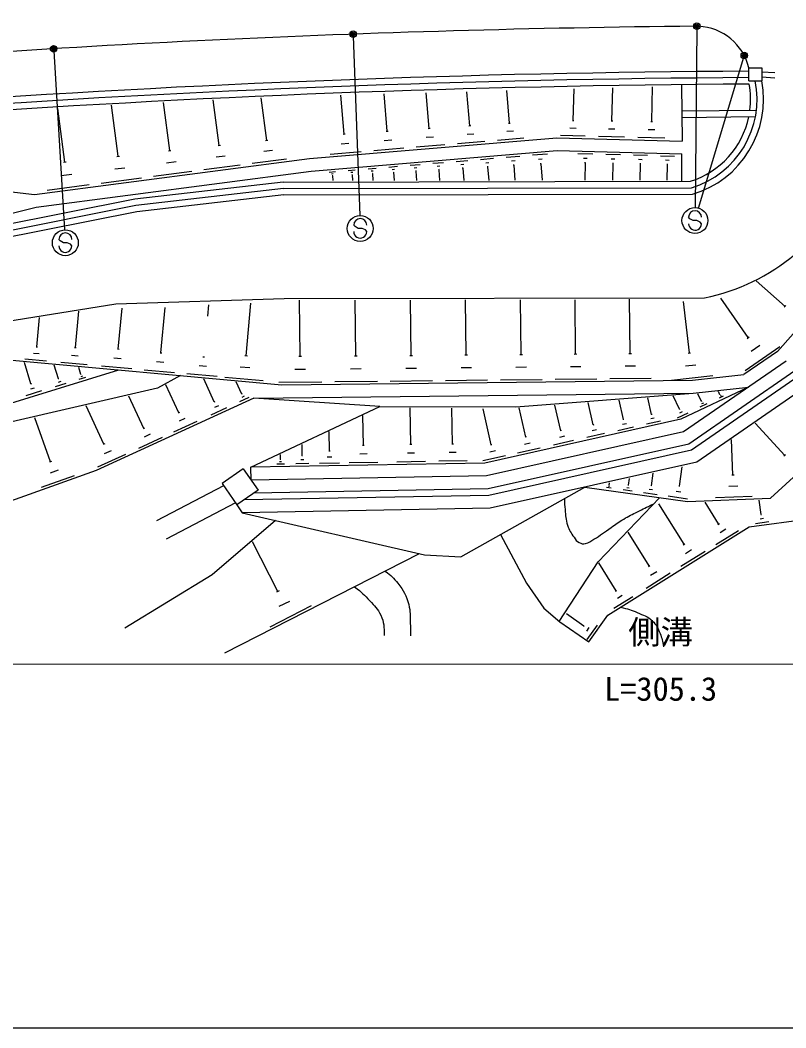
# Model space of a CAD drawing. Units: millimetres, scale not verified. Extents: x 0 to 700000, y -47500 to 447500.
# Drawn here: x 171067 to 230212, y 205000 to 282780 of the extents above; entities that cross this region are included whole.
import ezdxf
from ezdxf.enums import TextEntityAlignment as Align

# ---------------------------------------------------------------- set-up
doc = ezdxf.new("R2010")
doc.units = ezdxf.units.MM
doc.header["$LTSCALE"] = 1000
doc.header["$PDMODE"] = 32
doc.header["$PDSIZE"] = 500
doc.linetypes.add('CHAIN', pattern=[18.5, 12, -1.5, 3.5, -1.5])
for name, color, linetype, lineweight in [('M-STR-STRC', 7, 'Continuous', 13), ('M-TTL-BAND', 2, 'CHAIN', 13), ('S-TTL', 7, 'Continuous', 25)]:
    doc.layers.add(name, color=color, linetype=linetype, lineweight=lineweight)
doc.styles.add('@ＭＳ ゴシック', font='')
doc.styles.add('ＭＳ ゴシック', font='')
doc.styles.get('@ＭＳ ゴシック').set_extended_font_data('@MS Gothic')
doc.styles.get('ＭＳ ゴシック').set_extended_font_data('MS Gothic')

msp = doc.modelspace()

# ---------------------------------------------------------------- linework, layer by layer
at = {"layer": 'M-STR-STRC'}
msp.add_line((72455, 233081), (368621, 233081), dxfattribs=at)
at = {"layer": 'M-TTL-BAND'}
msp.add_arc((208697, -161166), 447444, 82.46023, 87.48621, dxfattribs=at)
at = {"layer": 'S-TTL'}
for p, q in [((223328, 282161), (223199, 268311)), ((196789, 281544), (197297, 267703)), ((173664, 280424), (174497, 266599)), ((223476, 268270), (226954, 279912)), ((227354, 279092), (228354, 279097)), ((227358, 278092), (227354, 279092)), ((228354, 279097), (228358, 278097)), ((228355, 278797), (229353, 278733)), ((222155, 277798), (222203, 273450)), ((227358, 278092), (228358, 278097)), ((228357, 278396), (229355, 278332)), ((196096, 273990), (195845, 276993)), ((199423, 274211), (199183, 277083)), ((202657, 274425), (202427, 277170)), ((205801, 274633), (205581, 277254)), ((208857, 274835), (208648, 277337)), ((213787, 275030), (213852, 277476)), ((216778, 274998), (216846, 277556)), ((219849, 274965), (219920, 277639)), ((178639, 272272), (178124, 276209)), ((182619, 272707), (182132, 276433)), ((186443, 273110), (185985, 276618)), ((190114, 273496), (189682, 276796)), ((174521, 271820), (173981, 275950)), ((222177, 275769), (227942, 275832)), ((205734, 274627), (205867, 274638)), ((208793, 274830), (208920, 274841)), ((213727, 275031), (213847, 275028)), ((216715, 274999), (216840, 274996)), ((219784, 274966), (219914, 274963)), ((222182, 275269), (227864, 275331)), ((196021, 273984), (196171, 273996)), ((199350, 274204), (199495, 274217)), ((202587, 274419), (202726, 274430)), ((205588, 273972), (206120, 274016)), ((208653, 274202), (209163, 274244)), ((212794, 273901), (214718, 273849)), ((213531, 274459), (214012, 274446)), ((215744, 273822), (217747, 273769)), ((216511, 274403), (217012, 274390)), ((219572, 274346), (220093, 274332)), ((186356, 273098), (186531, 273121)), ((190031, 273485), (190196, 273507)), ((193428, 272112), (212525, 273708)), ((195855, 273243), (196457, 273293)), ((199192, 273493), (199770, 273541)), ((201658, 273000), (203878, 273186)), ((202435, 273736), (202990, 273782)), ((204843, 273267), (206972, 273444)), ((207938, 273525), (209980, 273696)), ((212525, 273708), (222203, 273450)), ((218774, 273742), (220858, 273686)), ((178542, 272259), (178736, 272284)), ((182527, 272695), (182712, 272719)), ((186203, 272224), (186903, 272315)), ((189886, 272659), (190548, 272745)), ((193534, 271117), (212553, 272707)), ((195013, 272445), (197420, 272646)), ((198383, 272727), (200695, 272920)), ((209670, 272265), (208598, 272175)), ((211802, 272443), (210643, 272346)), ((212553, 272707), (222176, 272451)), ((215302, 272433), (214150, 272464)), ((217431, 272377), (216309, 272407)), ((219530, 272321), (218438, 272350)), ((221600, 272266), (220537, 272294)), ((222180, 270342), (222176, 272451)), ((172168, 269332), (193428, 272112)), ((174420, 271806), (174622, 271833)), ((182365, 271771), (183106, 271867)), ((185263, 271246), (188063, 271612)), ((188997, 271734), (191645, 272081)), ((200223, 271476), (199536, 271418)), ((201961, 271621), (201204, 271558)), ((203772, 271772), (202941, 271703)), ((203481, 271497), (203273, 271479)), ((205658, 271930), (204750, 271854)), ((205340, 271629), (205113, 271610)), ((207623, 272094), (206634, 272011)), ((207277, 271766), (207030, 271746)), ((207209, 271462), (207147, 271457)), ((207178, 271459), (207266, 270415)), ((209295, 271910), (209027, 271887)), ((209221, 271580), (209154, 271574)), ((209188, 271577), (209284, 270418)), ((211397, 272059), (211107, 272035)), ((211317, 271702), (211245, 271696)), ((211281, 271699), (211388, 270422)), ((214860, 272099), (214572, 272107)), ((214743, 271757), (214671, 271759)), ((214707, 271758), (214672, 270428)), ((217001, 272052), (216721, 272059)), ((216887, 271718), (216817, 271720)), ((216852, 271719), (216818, 270432)), ((219112, 272004), (218839, 272012)), ((219001, 271679), (218933, 271681)), ((218967, 271680), (218934, 270436)), ((221193, 271958), (220927, 271965)), ((221085, 271642), (221019, 271643)), ((221052, 271643), (221020, 270440)), ((172298, 268341), (193534, 271117)), ((174243, 270794), (175053, 270900)), ((178373, 271291), (179148, 271392)), ((181371, 270737), (184332, 271124)), ((195414, 271074), (194925, 271033)), ((195243, 270912), (195120, 270901)), ((195209, 270761), (195179, 270758)), ((195194, 270760), (195225, 270393)), ((196952, 271202), (196399, 271156)), ((196759, 271019), (196621, 271008)), ((196721, 270849), (196686, 270846)), ((196703, 270848), (196741, 270396)), ((198554, 271336), (197936, 271285)), ((198338, 271131), (198183, 271118)), ((198295, 270941), (198257, 270938)), ((198276, 270940), (198321, 270399)), ((199983, 271248), (199811, 271234)), ((199935, 271037), (199893, 271033)), ((199914, 271035), (199967, 270401)), ((201696, 271370), (201507, 271354)), ((201644, 271137), (201597, 271133)), ((201620, 271135), (201681, 270405)), ((203424, 271241), (203372, 271236)), ((203398, 271239), (203467, 270408)), ((205278, 271349), (205221, 271344)), ((205249, 271347), (205328, 270411)), ((165064, 270156), (172168, 269332)), ((173155, 269663), (176396, 270087)), ((177333, 270209), (180432, 270615)), ((191375, 270286), (179925, 268975)), ((191375, 270286), (222840, 270343)), ((191404, 269786), (180003, 268480)), ((191433, 269286), (180080, 267986)), ((191404, 269786), (222916, 269843)), ((191433, 269286), (222988, 269343)), ((179925, 268975), (161394, 265285)), ((180003, 268480), (161517, 264800)), ((166837, 266976), (172298, 268341)), ((180080, 267986), (161640, 264314)), ((222794, 267452), (222695, 267570)), ((196939, 266845), (196839, 266963)), ((197184, 266705), (196939, 266845)), ((223039, 267313), (222794, 267452)), ((223340, 267310), (223039, 267313)), ((223585, 267198), (223340, 267310)), ((223691, 267062), (223585, 267198)), ((197484, 266703), (197184, 266705)), ((197730, 266591), (197484, 266703)), ((197835, 266455), (197730, 266591)), ((174162, 265741), (174062, 265859)), ((174407, 265602), (174162, 265741)), ((174707, 265599), (174407, 265602)), ((174953, 265487), (174707, 265599)), ((175058, 265351), (174953, 265487)), ((234626, 262899), (229564, 257216)), ((230148, 260684), (227925, 262664)), ((191448, 261286), (223932, 261345)), ((161375, 258127), (178451, 260881)), ((178451, 260881), (191448, 261286)), ((181946, 257096), (182265, 260611)), ((185607, 260819), (185527, 259942)), ((188526, 256882), (188894, 260926)), ((192694, 256836), (192646, 261158)), ((196989, 256871), (196942, 261166)), ((201264, 256907), (201217, 261173)), ((205520, 256942), (205473, 261181)), ((209756, 256977), (209709, 261189)), ((213972, 257012), (213926, 261196)), ((218188, 257058), (218142, 261243)), ((222758, 257090), (222312, 261067)), ((227304, 258277), (225201, 261324)), ((230090, 260619), (230206, 260749)), ((172360, 257569), (172566, 259833)), ((175338, 257513), (175593, 260322)), ((178650, 257396), (178936, 260541)), ((227220, 258219), (227388, 258335)), ((172308, 257574), (172412, 257564)), ((175275, 257519), (175402, 257508)), ((227073, 255741), (229757, 257593)), ((227524, 257240), (228195, 257703)), ((164303, 257086), (191290, 254632)), ((172105, 257085), (172524, 257047)), ((175028, 256927), (175537, 256880)), ((178294, 256721), (178879, 256668)), ((178577, 257402), (178723, 257389)), ((181873, 257103), (182019, 257089)), ((185168, 256803), (185314, 256790)), ((188433, 256891), (188619, 256874)), ((192590, 256834), (192798, 256837)), ((196886, 256870), (197092, 256872)), ((201162, 256905), (201367, 256908)), ((205418, 256941), (205621, 256943)), ((209655, 256976), (209857, 256978)), ((213872, 257011), (214072, 257013)), ((218088, 257057), (218289, 257059)), ((222659, 257079), (222858, 257101)), ((229564, 257216), (226975, 255430)), ((171898, 254699), (171394, 256348)), ((171430, 256639), (173107, 256486)), ((174025, 255099), (173708, 256138)), ((174210, 256386), (176244, 256201)), ((175762, 255426), (175597, 255966)), ((177354, 256100), (179691, 255888)), ((181590, 256422), (182174, 256369)), ((184885, 256122), (185470, 256069)), ((188074, 256024), (188817, 255957)), ((200866, 255920), (201684, 255929)), ((205124, 255961), (205937, 255970)), ((209362, 256002), (210171, 256011)), ((213581, 256043), (214384, 256052)), ((217797, 256090), (218601, 256099)), ((230230, 256461), (222312, 250997)), ((222468, 256091), (223263, 256180)), ((168994, 252811), (178703, 255777)), ((176114, 255195), (175599, 255037)), ((175874, 255291), (175745, 255251)), ((175778, 255431), (175746, 255421)), ((180650, 255800), (182987, 255588)), ((183444, 255346), (181666, 254371)), ((183946, 255501), (186282, 255288)), ((186878, 255234), (189850, 254964)), ((192291, 255837), (193119, 255846)), ((196588, 255879), (197412, 255888)), ((216603, 255112), (219816, 255148)), ((221382, 255004), (224562, 255360)), ((230897, 255706), (222719, 250064)), ((231231, 255329), (222923, 249597)), ((222989, 254983), (226975, 255430)), ((181666, 254371), (169750, 251629)), ((172159, 254383), (171857, 254291)), ((171935, 254710), (171860, 254687)), ((174590, 254729), (173763, 254477)), ((174204, 254883), (173997, 254819)), ((174051, 255107), (173999, 255091)), ((183324, 252460), (182330, 254621)), ((186064, 253311), (185243, 255095)), ((188183, 253923), (187749, 254867)), ((191060, 254830), (194372, 254866)), ((191290, 254632), (222989, 254983)), ((195365, 254877), (198657, 254914)), ((199650, 254925), (202922, 254961)), ((203915, 254972), (207168, 255008)), ((208160, 255019), (211394, 255055)), ((212386, 255066), (215600, 255101)), ((227336, 254464), (222094, 251973)), ((223051, 253983), (227336, 254464)), ((231897, 254574), (223331, 248663)), ((172722, 254159), (171515, 253790)), ((189116, 253608), (176949, 248012)), ((180615, 251260), (179463, 253764)), ((188743, 253657), (188022, 253325)), ((188206, 253934), (188161, 253913)), ((188373, 253749), (188193, 253666)), ((189116, 253608), (223051, 253983)), ((198840, 252971), (189116, 253608)), ((209350, 252940), (223051, 253983)), ((219842, 252345), (219557, 253618)), ((221989, 252744), (221501, 253772)), ((223695, 253352), (223420, 253930)), ((225119, 253870), (225006, 254108)), ((225373, 253753), (225049, 253599)), ((225129, 253875), (225109, 253865)), ((225205, 253792), (225125, 253754)), ((177535, 250059), (176179, 253008)), ((187010, 252860), (185791, 252299)), ((186102, 253328), (186026, 253293)), ((186384, 253015), (186080, 252875)), ((188893, 248270), (198840, 252971)), ((198840, 252971), (209350, 252940)), ((201248, 250024), (201197, 252852)), ((204469, 250062), (204419, 252843)), ((210122, 250598), (209617, 252861)), ((212822, 251083), (212378, 253071)), ((215333, 251535), (214946, 253267)), ((217669, 251954), (217335, 253449)), ((224118, 253157), (223579, 252900)), ((223711, 253360), (223678, 253344)), ((223839, 253222), (223704, 253158)), ((173422, 248680), (172205, 252092)), ((183379, 252486), (183268, 252435)), ((183793, 252028), (183347, 251823)), ((197576, 249954), (197535, 252253)), ((207448, 250001), (206827, 252783)), ((220046, 252056), (219780, 251996)), ((219875, 252353), (219808, 252338)), ((222629, 252449), (221814, 252062)), ((222014, 252757), (221963, 252732)), ((222207, 252548), (222003, 252451)), ((180672, 251287), (180557, 251234)), ((184707, 251801), (182924, 250981)), ((222094, 251973), (206967, 248595)), ((215376, 251544), (215290, 251525)), ((218438, 251362), (217224, 251091)), ((217902, 251624), (217598, 251557)), ((217706, 251963), (217631, 251946)), ((220516, 251826), (219452, 251588)), ((230122, 249187), (227848, 251660)), ((182047, 250577), (180201, 249728)), ((181100, 250813), (180639, 250600)), ((194954, 249506), (194927, 251021)), ((222312, 250997), (207086, 247597)), ((210177, 250610), (210068, 250586)), ((213119, 250662), (212732, 250575)), ((212870, 251094), (212773, 251072)), ((216204, 250863), (214829, 250556)), ((215597, 251160), (215253, 251084)), ((177602, 250090), (177468, 250028)), ((192857, 249148), (192841, 250035)), ((197645, 249956), (197507, 249953)), ((201317, 250025), (201179, 250022)), ((204538, 250063), (204401, 250060)), ((222719, 250064), (207205, 246599)), ((207502, 250013), (207394, 249989)), ((211223, 249751), (209487, 249363)), ((210456, 250126), (210022, 250029)), ((213804, 250327), (212255, 249981)), ((226119, 247651), (226009, 250408)), ((179197, 249266), (177055, 248281)), ((178098, 249540), (177563, 249293)), ((191178, 248861), (191172, 249246)), ((192888, 249148), (192825, 249147)), ((195155, 249046), (194769, 249039)), ((195002, 249507), (194906, 249505)), ((197864, 249296), (197311, 249286)), ((201537, 249363), (200983, 249353)), ((204754, 249411), (204208, 249401)), ((208548, 249153), (206813, 248766)), ((222923, 249597), (207265, 246100)), ((207781, 249529), (207347, 249432)), ((229017, 245871), (232731, 249287)), ((230179, 249240), (230065, 249135)), ((173502, 248708), (173343, 248652)), ((188301, 248147), (186660, 247004)), ((188301, 248147), (189444, 246506)), ((206967, 248595), (188893, 248270)), ((188911, 247270), (188893, 248270)), ((191476, 248517), (190893, 248506)), ((191255, 248688), (191109, 248685)), ((191197, 248861), (191160, 248861)), ((193373, 248551), (192362, 248533)), ((192988, 248847), (192736, 248842)), ((195743, 248593), (194198, 248566)), ((198706, 248647), (196494, 248607)), ((202381, 248713), (200163, 248673)), ((205585, 248770), (203401, 248731)), ((223331, 248663), (207384, 245102)), ((221987, 246813), (222199, 248315)), ((176949, 248012), (165548, 243946)), ((175231, 247612), (172698, 246708)), ((174010, 248033), (173377, 247807)), ((207086, 247597), (188911, 247270)), ((218049, 246876), (218123, 247404)), ((219835, 246847), (219971, 247817)), ((226207, 247654), (226031, 247647)), ((186770, 246845), (181607, 244141)), ((186660, 247004), (187803, 245363)), ((207205, 246599), (189111, 246274)), ((205111, 241357), (214677, 246731)), ((214677, 246731), (222614, 245615)), ((216725, 246645), (216345, 246698)), ((216598, 246779), (216504, 246792)), ((216579, 246898), (216555, 246901)), ((216567, 246899), (216590, 247062)), ((218106, 246659), (217935, 246683)), ((218070, 246873), (218028, 246879)), ((219868, 246843), (219802, 246852)), ((222034, 246807), (221941, 246820)), ((226505, 246819), (225800, 246791)), ((189444, 246506), (187803, 245363)), ((207265, 246100), (188374, 245760)), ((215720, 240979), (220442, 245921)), ((218332, 246419), (217651, 246515)), ((220270, 246147), (219224, 246294)), ((219922, 246515), (219660, 246552)), ((222604, 245819), (221121, 246027)), ((222110, 246342), (221739, 246394)), ((222614, 245615), (229017, 245871)), ((227597, 246015), (224776, 245902)), ((187692, 245522), (182349, 242724)), ((187803, 245363), (188224, 244758)), ((207384, 245102), (188224, 244758)), ((222344, 242329), (220397, 245454)), ((225020, 243891), (223966, 245582)), ((228303, 244629), (228151, 245737)), ((188224, 244758), (202309, 241511)), ((227365, 243663), (232821, 244411)), ((228216, 244300), (228476, 244335)), ((228271, 244625), (228335, 244634)), ((190790, 244166), (185902, 239969)), ((216452, 236861), (227365, 243663)), ((224965, 243857), (225074, 243925)), ((225128, 243232), (225564, 243504)), ((227869, 243934), (228908, 244077)), ((208179, 243080), (210173, 239328)), ((219651, 240650), (218027, 243254)), ((224800, 242301), (226545, 243388)), ((190971, 238677), (189016, 242514)), ((222286, 242292), (222403, 242365)), ((222460, 241622), (222928, 241913)), ((186866, 233935), (201912, 241602)), ((202309, 241511), (205111, 241357)), ((222109, 240623), (223980, 241789)), ((212713, 236371), (215720, 240979)), ((217107, 238730), (215765, 240883)), ((219592, 240613), (219709, 240686)), ((185902, 239969), (179149, 235855)), ((219415, 238944), (221286, 240110)), ((219766, 239943), (220234, 240234)), ((210173, 239328), (211518, 237385)), ((191071, 238728), (190871, 238626)), ((216921, 237390), (218391, 238306)), ((217061, 238701), (217153, 238758)), ((217198, 238174), (217565, 238403)), ((193558, 237569), (190348, 235933)), ((191863, 237919), (191061, 237510)), ((211518, 237385), (212752, 236338)), ((214599, 236005), (213263, 236952)), ((214994, 234806), (216452, 236861)), ((212752, 236338), (214994, 234806)), ((214574, 235971), (214623, 236040)), ((214833, 235630), (215030, 235908)), ((214871, 234978), (215658, 236088)), ((40000, 205000), (579000, 205000))]:
    msp.add_line(p, q, dxfattribs=at)
for centre, radius in [((223329, 282311), 150), ((223329, 282311), 120), ((223329, 282311), 90), ((223329, 282311), 60), ((223329, 282311), 30), ((196784, 281694), 150), ((196784, 281694), 120), ((196784, 281694), 90), ((196784, 281694), 60), ((196784, 281694), 30), ((173655, 280573), 150), ((173655, 280573), 120), ((173655, 280573), 90), ((173655, 280573), 60), ((173655, 280573), 30), ((226997, 280055), 150), ((226997, 280055), 120), ((226997, 280055), 90), ((226997, 280055), 60), ((226997, 280055), 30), ((197334, 266704), 1000), ((223189, 267311), 1000), ((174557, 265600), 1000)]:
    msp.add_circle(centre, radius, dxfattribs=at)
for centre, radius, start, end in [((232972, -704281), 986639, 90.56867, 94.89817), ((223291, 278137), 4174, 13.22566, 87.40598), ((232972, -704281), 983139, 90.32736, 94.07642), ((232972, -704281), 982639, 90.32739, 94.0764), ((232972, -704281), 982139, 90.32573, 94.07638), ((220855, 276676), 7136, 286.78112, 11.46566), ((220855, 276676), 7636, 286.22214, 10.72402), ((220855, 276676), 6636, 352.64964, 10.12091), ((220855, 276676), 6636, 287.40261, 348.2629), ((220855, 276676), 15636, 281.34875, 338.64043), ((223195, 267566), 500, 359.55488, 179.55488), ((197339, 266959), 500, 359.55488, 179.55488), ((223191, 267066), 500, 179.55488, 359.55488), ((174562, 265855), 500, 359.55488, 179.55488), ((197335, 266459), 500, 179.55488, 359.55488), ((174558, 265355), 500, 179.55488, 359.55488)]:
    msp.add_arc(centre, radius, start, end, dxfattribs=at)
for points, knots in [([(213102, 245846), (213116, 245448), (213125, 245333), (213157, 245006), (213205, 244529), (213195, 244247), (213352, 243793), (213488, 243404), (213605, 243194), (213851, 242862), (213982, 242684), (214041, 242547), (214240, 242451), (214417, 242365), (214547, 242344), (214738, 242386), (215016, 242445), (215144, 242566), (215388, 242710), (215927, 243029), (216190, 243269), (216709, 243620), (217088, 243876), (217290, 244036), (217684, 244270), (218088, 244509), (218327, 244620), (218745, 244833), (219219, 245075), (219377, 245148), (219971, 245428)], [0, 0, 0, 0, 1, 1, 1, 2, 2, 2, 3, 3, 3, 4, 4, 4, 5, 5, 5, 6, 6, 6, 7, 7, 7, 8, 8, 8, 9, 9, 9, 10, 10, 10, 10]), ([(199269, 240255), (199742, 239891), (199915, 239731), (200247, 239320), (200699, 238759), (200880, 238366), (201078, 237674), (201232, 237136), (201174, 236806), (201197, 236248), (201213, 235863), (201216, 235733), (201214, 235263)], [0, 0, 0, 0, 1, 1, 1, 2, 2, 2, 3, 3, 3, 4, 4, 4, 4]), ([(196902, 239049), (197471, 238575), (197658, 238427), (198074, 237962), (198436, 237557), (198693, 237352), (198923, 236859), (199187, 236293), (199173, 235957), (199177, 235280)], [0, 0, 0, 0, 1, 1, 1, 2, 2, 2, 3, 3, 3, 3]), ([(217440, 237478), (218048, 237318), (218248, 237267), (218737, 237054), (219209, 236847), (219518, 236771), (219894, 236419), (220220, 236114), (220322, 235860), (220492, 235448), (220652, 235058), (220683, 234877), (220753, 234402)], [0, 0, 0, 0, 1, 1, 1, 2, 2, 2, 3, 3, 3, 4, 4, 4, 4])]:
    msp.add_open_spline(points, degree=3, knots=knots, dxfattribs=at)
for p in [(223329, 282311), (196784, 281694), (173655, 280573), (226997, 280055)]:
    msp.add_point(p, dxfattribs=at)

# ---------------------------------------------------------------- texts
at = {"layer": 'M-STR-STRC', "style": 'ＭＳ ゴシック'}
msp.add_text('側溝', height=1833, dxfattribs=at).set_placement((220538, 234081), align=Align.BOTTOM_CENTER)
at = {"layer": 'M-STR-STRC', "style": '@ＭＳ ゴシック'}
msp.add_text('L=305.3', height=1833, dxfattribs=at).set_placement((220538, 232081), align=Align.TOP_CENTER)

doc.saveas('drawing.dxf')
